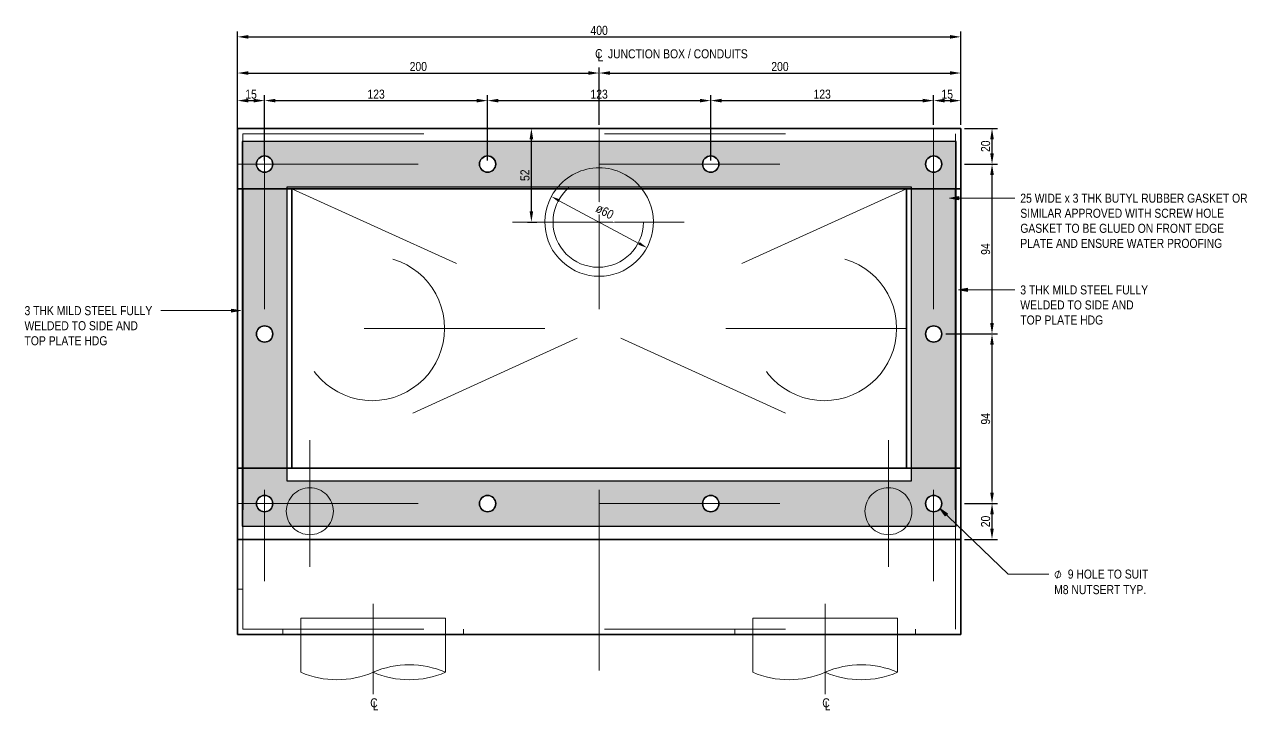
# Model space of a CAD drawing. Header units: metres. Extents: x 0.23 to 3.15, y 1.21 to 2.67.
# Drawn here: x 2.475 to 3.153, y 1.99 to 2.372 of the extents above; entities that cross this region are included whole.
import ezdxf

# ---------------------------------------------------------------- set-up
doc = ezdxf.new("R2010")
doc.units = ezdxf.units.M
doc.linetypes.add('JacobsCenter', pattern=[0.015, 0.009, -0.0015, 0.003, -0.0015])
doc.linetypes.add('JacobsDash', pattern=[0.0045, 0.003, -0.0015])
doc.layers.get('Defpoints').update_dxf_attribs({"color": 41})
for name, color, linetype, lineweight in [('A-ANNO-DIMS', 7, 'Continuous', 9), ('A-ANNO-NOTE', 7, 'Continuous', 9), ('A-DETL', 7, 'Continuous', 13), ('A-DETL-GENF', 7, 'Continuous', 9), ('G-ANNO-TEXT', 7, 'Continuous', 9)]:
    doc.layers.add(name, color=color, linetype=linetype, lineweight=lineweight)
doc.styles.add('Arial Narrow_1', font='ARIALN.TTF', dxfattribs={"height": 0.005})
doc.styles.add('Arial Narrow_2', font='ARIALN.TTF', dxfattribs={"height": 0.0025})
doc.styles.add('Segoe UI Symbol', font='seguisym.ttf', dxfattribs={"height": 0.005})
doc.dimstyles.new('____ddd____', dxfattribs={"dimscale": 0.3048, "dimtxt": 0.005117, "dimasz": 0.019685, "dimexe": 0.009843, "dimexo": 0.006562, "dimgap": 0.003281, "dimtad": 1, "dimdec": 0, "dimlfac": 1000, "dimzin": 0, "dimdsep": 46, "dimtxsty": 'Arial Narrow_1', "dimsah": 1, "dimcen": 0.09, "dimaunit": 1, "dimadec": 4, "dimazin": 0, "dimtfac": 1, "dimtdec": 4, "dimtix": 1, "dimtmove": 0, "dimatfit": 3, "dimfxl": 1, "dimtvp": 1, "dimtolj": 1, "dimtzin": 0, "dimarcsym": 2})
doc.dimstyles.new('Dimension_Diameter_O__mm_', dxfattribs={"dimscale": 0.3048, "dimtxt": 0.005117, "dimasz": 0.016404, "dimexe": 0.015748, "dimexo": 0, "dimgap": 0.013123, "dimtad": 1, "dimjust": 3, "dimdec": 0, "dimlfac": 1000, "dimzin": 0, "dimdsep": 46, "dimtxsty": 'Arial Narrow_1', "dimsah": 1, "dimcen": 0.09, "dimaunit": 1, "dimadec": 4, "dimazin": 0, "dimtfac": 1, "dimtdec": 4, "dimtix": 1, "dimtmove": 0, "dimatfit": 2, "dimfxl": 1, "dimtvp": 1, "dimtfill": 1, "dimtolj": 1, "dimtzin": 0, "dimlwd": 18, "dimlwe": 18, "dimarcsym": 2})

# ---------------------------------------------------------------- blocks, each defined once
blk = doc.blocks.new('DIMBLOCK32-DRG-2873258 - SECTION 2')
at = {"layer": 'A-ANNO-DIMS', "color": 0, "lineweight": -2, "transparency": 16777216}
for p, q in [((2.5924, 2.31701), (2.5924, 2.36865)), ((2.9924, 2.31701), (2.9924, 2.36865)), ((2.5984, 2.36565), (2.9864, 2.36565))]:
    blk.add_line(p, q, dxfattribs=at)
at = {"layer": 'A-ANNO-DIMS', "color": 0, "transparency": 16777216}
for points in [[(2.5984, 2.36665), (2.5984, 2.36465), (2.5924, 2.36565)], [(2.9864, 2.36665), (2.9864, 2.36465), (2.9924, 2.36565)]]:
    blk.add_solid(points, dxfattribs=at)
at = {"layer": 'Defpoints', "color": 0, "transparency": 16777216}
for p in [(2.9924, 2.36565), (2.5924, 2.31501), (2.9924, 2.31501)]:
    blk.add_point(p, dxfattribs=at)
at = {"layer": 'A-ANNO-DIMS', "color": 0, "transparency": 16777216, "insert": (2.7924, 2.36921), "char_height": 0.005, "width": 0.0114039, "attachment_point": 5, "style": 'Arial Narrow_1'}
blk.add_mtext('\\A1;400', dxfattribs=at)
blk = doc.blocks.new('DIMBLOCK33-DRG-2873258 - SECTION 2')
at = {"layer": 'A-ANNO-DIMS', "color": 0, "lineweight": -2, "transparency": 16777216}
for p, q in [((2.5924, 2.31701), (2.5924, 2.34865)), ((2.7924, 2.31701), (2.7924, 2.34865)), ((2.5984, 2.34565), (2.7864, 2.34565))]:
    blk.add_line(p, q, dxfattribs=at)
at = {"layer": 'A-ANNO-DIMS', "color": 0, "transparency": 16777216}
for points in [[(2.5984, 2.34665), (2.5984, 2.34465), (2.5924, 2.34565)], [(2.7864, 2.34665), (2.7864, 2.34465), (2.7924, 2.34565)]]:
    blk.add_solid(points, dxfattribs=at)
at = {"layer": 'Defpoints', "color": 0, "transparency": 16777216}
for p in [(2.7924, 2.34565), (2.5924, 2.31501), (2.7924, 2.31501)]:
    blk.add_point(p, dxfattribs=at)
at = {"layer": 'A-ANNO-DIMS', "color": 0, "transparency": 16777216, "insert": (2.6924, 2.34921), "char_height": 0.005, "width": 0.0114039, "attachment_point": 5, "style": 'Arial Narrow_1'}
blk.add_mtext('\\A1;200', dxfattribs=at)
blk = doc.blocks.new('DIMBLOCK34-DRG-2873258 - SECTION 2')
at = {"layer": 'A-ANNO-DIMS', "color": 0, "lineweight": -2, "transparency": 16777216}
for p, q in [((2.7924, 2.31701), (2.7924, 2.34865)), ((2.9924, 2.31701), (2.9924, 2.34865)), ((2.7984, 2.34565), (2.9864, 2.34565))]:
    blk.add_line(p, q, dxfattribs=at)
at = {"layer": 'A-ANNO-DIMS', "color": 0, "transparency": 16777216}
for points in [[(2.7984, 2.34665), (2.7984, 2.34465), (2.7924, 2.34565)], [(2.9864, 2.34665), (2.9864, 2.34465), (2.9924, 2.34565)]]:
    blk.add_solid(points, dxfattribs=at)
at = {"layer": 'Defpoints', "color": 0, "transparency": 16777216}
for p in [(2.9924, 2.34565), (2.7924, 2.31501), (2.9924, 2.31501)]:
    blk.add_point(p, dxfattribs=at)
at = {"layer": 'A-ANNO-DIMS', "color": 0, "transparency": 16777216, "insert": (2.8924, 2.34921), "char_height": 0.005, "width": 0.0114039, "attachment_point": 5, "style": 'Arial Narrow_1'}
blk.add_mtext('\\A1;200', dxfattribs=at)
blk = doc.blocks.new('DIMBLOCK35-DRG-2873258 - SECTION 2')
at = {"layer": 'A-ANNO-DIMS', "color": 0, "lineweight": -2, "transparency": 16777216}
for p, q in [((2.5924, 2.29725), (2.5924, 2.33337)), ((2.6074, 2.29725), (2.6074, 2.33337)), ((2.5984, 2.33037), (2.6014, 2.33037))]:
    blk.add_line(p, q, dxfattribs=at)
at = {"layer": 'A-ANNO-DIMS', "color": 0, "transparency": 16777216}
for points in [[(2.5984, 2.33137), (2.5984, 2.32937), (2.5924, 2.33037)], [(2.6014, 2.33137), (2.6014, 2.32937), (2.6074, 2.33037)]]:
    blk.add_solid(points, dxfattribs=at)
at = {"layer": 'Defpoints', "color": 0, "transparency": 16777216}
for p in [(2.6074, 2.33037), (2.5924, 2.29525), (2.6074, 2.29525)]:
    blk.add_point(p, dxfattribs=at)
at = {"layer": 'A-ANNO-DIMS', "color": 0, "transparency": 16777216, "insert": (2.5999, 2.33392), "char_height": 0.005, "width": 0.0076026, "attachment_point": 5, "style": 'Arial Narrow_1'}
blk.add_mtext('\\A1;15', dxfattribs=at)
blk = doc.blocks.new('DIMBLOCK36-DRG-2873258 - SECTION 2')
at = {"layer": 'A-ANNO-DIMS', "color": 0, "lineweight": -2, "transparency": 16777216}
for p, q in [((2.6074, 2.29725), (2.6074, 2.33337)), ((2.7307, 2.29725), (2.7307, 2.33337)), ((2.6134, 2.33037), (2.7247, 2.33037))]:
    blk.add_line(p, q, dxfattribs=at)
at = {"layer": 'A-ANNO-DIMS', "color": 0, "transparency": 16777216}
for points in [[(2.6134, 2.33137), (2.6134, 2.32937), (2.6074, 2.33037)], [(2.7247, 2.33137), (2.7247, 2.32937), (2.7307, 2.33037)]]:
    blk.add_solid(points, dxfattribs=at)
at = {"layer": 'Defpoints', "color": 0, "transparency": 16777216}
for p in [(2.7307, 2.33037), (2.6074, 2.29525), (2.7307, 2.29525)]:
    blk.add_point(p, dxfattribs=at)
at = {"layer": 'A-ANNO-DIMS', "color": 0, "transparency": 16777216, "insert": (2.66905, 2.33392), "char_height": 0.005, "width": 0.0114039, "attachment_point": 5, "style": 'Arial Narrow_1'}
blk.add_mtext('\\A1;123', dxfattribs=at)
blk = doc.blocks.new('DIMBLOCK37-DRG-2873258 - SECTION 2')
at = {"layer": 'A-ANNO-DIMS', "color": 0, "lineweight": -2, "transparency": 16777216}
for p, q in [((2.7307, 2.29725), (2.7307, 2.33337)), ((2.8541, 2.29725), (2.8541, 2.33337)), ((2.7367, 2.33037), (2.8481, 2.33037))]:
    blk.add_line(p, q, dxfattribs=at)
at = {"layer": 'A-ANNO-DIMS', "color": 0, "transparency": 16777216}
for points in [[(2.7367, 2.33137), (2.7367, 2.32937), (2.7307, 2.33037)], [(2.8481, 2.33137), (2.8481, 2.32937), (2.8541, 2.33037)]]:
    blk.add_solid(points, dxfattribs=at)
at = {"layer": 'Defpoints', "color": 0, "transparency": 16777216}
for p in [(2.8541, 2.33037), (2.7307, 2.29525), (2.8541, 2.29525)]:
    blk.add_point(p, dxfattribs=at)
at = {"layer": 'A-ANNO-DIMS', "color": 0, "transparency": 16777216, "insert": (2.7924, 2.33392), "char_height": 0.005, "width": 0.0114039, "attachment_point": 5, "style": 'Arial Narrow_1'}
blk.add_mtext('\\A1;123', dxfattribs=at)
blk = doc.blocks.new('DIMBLOCK38-DRG-2873258 - SECTION 2')
at = {"layer": 'A-ANNO-DIMS', "color": 0, "lineweight": -2, "transparency": 16777216}
for p, q in [((2.8541, 2.29725), (2.8541, 2.33337)), ((2.9774, 2.31701), (2.9774, 2.33337)), ((2.8601, 2.33037), (2.9714, 2.33037))]:
    blk.add_line(p, q, dxfattribs=at)
at = {"layer": 'A-ANNO-DIMS', "color": 0, "transparency": 16777216}
for points in [[(2.8601, 2.33137), (2.8601, 2.32937), (2.8541, 2.33037)], [(2.9714, 2.33137), (2.9714, 2.32937), (2.9774, 2.33037)]]:
    blk.add_solid(points, dxfattribs=at)
at = {"layer": 'Defpoints', "color": 0, "transparency": 16777216}
for p in [(2.9774, 2.33037), (2.9774, 2.31501), (2.8541, 2.29525)]:
    blk.add_point(p, dxfattribs=at)
at = {"layer": 'A-ANNO-DIMS', "color": 0, "transparency": 16777216, "insert": (2.91575, 2.33392), "char_height": 0.005, "width": 0.0114039, "attachment_point": 5, "style": 'Arial Narrow_1'}
blk.add_mtext('\\A1;123', dxfattribs=at)
blk = doc.blocks.new('DIMBLOCK39-DRG-2873258 - SECTION 2')
at = {"layer": 'A-ANNO-DIMS', "color": 0, "lineweight": -2, "transparency": 16777216}
for p, q in [((2.9774, 2.31701), (2.9774, 2.33337)), ((2.9924, 2.31701), (2.9924, 2.33337)), ((2.9834, 2.33037), (2.9864, 2.33037))]:
    blk.add_line(p, q, dxfattribs=at)
at = {"layer": 'A-ANNO-DIMS', "color": 0, "transparency": 16777216}
for points in [[(2.9834, 2.33137), (2.9834, 2.32937), (2.9774, 2.33037)], [(2.9864, 2.33137), (2.9864, 2.32937), (2.9924, 2.33037)]]:
    blk.add_solid(points, dxfattribs=at)
at = {"layer": 'Defpoints', "color": 0, "transparency": 16777216}
for p in [(2.9924, 2.33037), (2.9774, 2.31501), (2.9924, 2.31501)]:
    blk.add_point(p, dxfattribs=at)
at = {"layer": 'A-ANNO-DIMS', "color": 0, "transparency": 16777216, "insert": (2.9849, 2.33392), "char_height": 0.005, "width": 0.0076026, "attachment_point": 5, "style": 'Arial Narrow_1'}
blk.add_mtext('\\A1;15', dxfattribs=at)
blk = doc.blocks.new('CS_Annot_Centreline Symbol4 - CS_Annot_Centreline Symbol-6057300-DRG-2873258 - SECTION 2')
at = {"layer": 'A-ANNO-NOTE', "char_height": 0.0025, "attachment_point": 1, "style": 'Arial Narrow_2'}
for s, insert, width in [('C  ', (-0.00109, 0.00476), 0.0044093), ('L', (-0.00041, 0.00392), 0.0019241)]:
    blk.add_mtext(s, dxfattribs=dict(at, insert=insert, width=width))
blk = doc.blocks.new('DIMBLOCK40-DRG-2873258 - SECTION 2')
at = {"layer": 'A-ANNO-DIMS', "color": 0, "lineweight": 18, "transparency": 16777216}
blk.add_line((2.77037, 2.27499), (2.81443, 2.25136), dxfattribs=at)
at = {"layer": 'A-ANNO-DIMS', "color": 0, "transparency": 16777216}
for points in [[(2.77076, 2.27573), (2.76998, 2.27426), (2.76596, 2.27735)], [(2.81483, 2.2521), (2.81404, 2.25063), (2.81884, 2.249)]]:
    blk.add_solid(points, dxfattribs=at)
at = {"layer": 'Defpoints', "color": 0, "transparency": 16777216}
for p in [(2.76596, 2.27735), (2.81884, 2.249)]:
    blk.add_point(p, dxfattribs=at)
at = {"layer": 'A-ANNO-DIMS', "color": 0, "lineweight": 18, "transparency": 16777216, "insert": (2.79554, 2.26903), "char_height": 0.005, "width": 0.0137432, "attachment_point": 5, "rotation": 331.79674, "style": 'Arial Narrow_1', "bg_fill": 3, "box_fill_scale": 1.1, "bg_fill_color": 256, "bg_fill_true_color": 13158600, "bg_fill_transparency": 0}
blk.add_mtext('\\A1;ø60', dxfattribs=at)
blk = doc.blocks.new('DIMBLOCK41-DRG-2873258 - SECTION 2')
at = {"layer": 'A-ANNO-DIMS', "color": 0, "lineweight": -2, "transparency": 16777216}
for p, q in [((2.7527, 2.31501), (2.75794, 2.31501)), ((2.75494, 2.26918), (2.75494, 2.30901)), ((2.7527, 2.26318), (2.75794, 2.26318))]:
    blk.add_line(p, q, dxfattribs=at)
at = {"layer": 'A-ANNO-DIMS', "color": 0, "transparency": 16777216}
for points in [[(2.75394, 2.30901), (2.75594, 2.30901), (2.75494, 2.31501)], [(2.75394, 2.26918), (2.75594, 2.26918), (2.75494, 2.26318)]]:
    blk.add_solid(points, dxfattribs=at)
at = {"layer": 'Defpoints', "color": 0, "transparency": 16777216}
for p in [(2.7507, 2.31501), (2.75494, 2.31501), (2.7507, 2.26318)]:
    blk.add_point(p, dxfattribs=at)
at = {"layer": 'A-ANNO-DIMS', "color": 0, "transparency": 16777216, "insert": (2.75139, 2.28909), "char_height": 0.005, "width": 0.0076026, "attachment_point": 5, "rotation": 90, "style": 'Arial Narrow_1'}
blk.add_mtext('\\A1;52', dxfattribs=at)
blk = doc.blocks.new('DIMBLOCK42-DRG-2873258 - SECTION 2')
at = {"layer": 'A-ANNO-DIMS', "color": 0, "lineweight": -2, "transparency": 16777216}
for p, q in [((2.9944, 2.10739), (3.01268, 2.10739)), ((3.00968, 2.09362), (3.00968, 2.10139)), ((2.9944, 2.08762), (3.01268, 2.08762))]:
    blk.add_line(p, q, dxfattribs=at)
at = {"layer": 'A-ANNO-DIMS', "color": 0, "transparency": 16777216}
for points in [[(3.00868, 2.10139), (3.01068, 2.10139), (3.00968, 2.10739)], [(3.00868, 2.09362), (3.01068, 2.09362), (3.00968, 2.08762)]]:
    blk.add_solid(points, dxfattribs=at)
at = {"layer": 'Defpoints', "color": 0, "transparency": 16777216}
for p in [(2.9924, 2.10739), (3.00968, 2.10739), (2.9924, 2.08762)]:
    blk.add_point(p, dxfattribs=at)
at = {"layer": 'A-ANNO-DIMS', "color": 0, "transparency": 16777216, "insert": (3.00613, 2.09751), "char_height": 0.005, "width": 0.0076026, "attachment_point": 5, "rotation": 90, "style": 'Arial Narrow_1'}
blk.add_mtext('\\A1;20', dxfattribs=at)
blk = doc.blocks.new('DIMBLOCK43-DRG-2873258 - SECTION 2')
at = {"layer": 'A-ANNO-DIMS', "color": 0, "lineweight": -2, "transparency": 16777216}
for p, q in [((2.98408, 2.20125), (3.01268, 2.20125)), ((3.00968, 2.11339), (3.00968, 2.19525)), ((2.9944, 2.10739), (3.01268, 2.10739))]:
    blk.add_line(p, q, dxfattribs=at)
at = {"layer": 'A-ANNO-DIMS', "color": 0, "transparency": 16777216}
for points in [[(3.00868, 2.19525), (3.01068, 2.19525), (3.00968, 2.20125)], [(3.00868, 2.11339), (3.01068, 2.11339), (3.00968, 2.10739)]]:
    blk.add_solid(points, dxfattribs=at)
at = {"layer": 'Defpoints', "color": 0, "transparency": 16777216}
for p in [(2.98208, 2.20125), (3.00968, 2.20125), (2.9924, 2.10739)]:
    blk.add_point(p, dxfattribs=at)
at = {"layer": 'A-ANNO-DIMS', "color": 0, "transparency": 16777216, "insert": (3.00613, 2.15432), "char_height": 0.005, "width": 0.0076026, "attachment_point": 5, "rotation": 90, "style": 'Arial Narrow_1'}
blk.add_mtext('\\A1;94', dxfattribs=at)
blk = doc.blocks.new('DIMBLOCK44-DRG-2873258 - SECTION 2')
at = {"layer": 'A-ANNO-DIMS', "color": 0, "lineweight": -2, "transparency": 16777216}
for p, q in [((2.9944, 2.29525), (3.01268, 2.29525)), ((3.00968, 2.20725), (3.00968, 2.28925)), ((2.98408, 2.20125), (3.01268, 2.20125))]:
    blk.add_line(p, q, dxfattribs=at)
at = {"layer": 'A-ANNO-DIMS', "color": 0, "transparency": 16777216}
for points in [[(3.00868, 2.28925), (3.01068, 2.28925), (3.00968, 2.29525)], [(3.00868, 2.20725), (3.01068, 2.20725), (3.00968, 2.20125)]]:
    blk.add_solid(points, dxfattribs=at)
at = {"layer": 'Defpoints', "color": 0, "transparency": 16777216}
for p in [(2.9924, 2.29525), (3.00968, 2.29525), (2.98208, 2.20125)]:
    blk.add_point(p, dxfattribs=at)
at = {"layer": 'A-ANNO-DIMS', "color": 0, "transparency": 16777216, "insert": (3.00613, 2.24825), "char_height": 0.005, "width": 0.0076026, "attachment_point": 5, "rotation": 90, "style": 'Arial Narrow_1'}
blk.add_mtext('\\A1;94', dxfattribs=at)
blk = doc.blocks.new('DIMBLOCK45-DRG-2873258 - SECTION 2')
at = {"layer": 'A-ANNO-DIMS', "color": 0, "lineweight": -2, "transparency": 16777216}
for p, q in [((2.9944, 2.31501), (3.01268, 2.31501)), ((3.00968, 2.30125), (3.00968, 2.30901)), ((2.9944, 2.29525), (3.01268, 2.29525))]:
    blk.add_line(p, q, dxfattribs=at)
at = {"layer": 'A-ANNO-DIMS', "color": 0, "transparency": 16777216}
for points in [[(3.00868, 2.30901), (3.01068, 2.30901), (3.00968, 2.31501)], [(3.00868, 2.30125), (3.01068, 2.30125), (3.00968, 2.29525)]]:
    blk.add_solid(points, dxfattribs=at)
at = {"layer": 'Defpoints', "color": 0, "transparency": 16777216}
for p in [(2.9924, 2.31501), (3.00968, 2.31501), (2.9924, 2.29525)]:
    blk.add_point(p, dxfattribs=at)
at = {"layer": 'A-ANNO-DIMS', "color": 0, "transparency": 16777216, "insert": (3.00613, 2.30513), "char_height": 0.005, "width": 0.0076026, "attachment_point": 5, "rotation": 90, "style": 'Arial Narrow_1'}
blk.add_mtext('\\A1;20', dxfattribs=at)

msp = doc.modelspace()

# ---------------------------------------------------------------- hatches: boundary and pattern name
at = {"layer": 'A-DETL-GENF', "true_color": 0x8080ff}
h = msp.add_hatch(color=171, dxfattribs=at)
h.paths.add_polyline_path([(2.9813, 2.0948879), (2.9899029, 2.0948879), (2.9899029, 2.3077468), (2.5949029, 2.3077468), (2.5949029, 2.0948879), (2.9805849, 2.0948879)])
h.paths.add_polyline_path([(2.8541029, 2.1028879), (2.8529382, 2.1030412), (2.8518529, 2.1034908), (2.8509209, 2.1042059), (2.8502058, 2.1051379), (2.8497562, 2.1062232), (2.8496029, 2.1073879), (2.8497562, 2.1085526), (2.8502058, 2.1096379), (2.8509209, 2.1105699), (2.8518529, 2.111285), (2.8529382, 2.1117346), (2.8541029, 2.1118879), (2.8552676, 2.1117346), (2.8563529, 2.111285), (2.8572849, 2.1105699), (2.858, 2.1096379), (2.8584495, 2.1085526), (2.8586029, 2.1073879), (2.8584495, 2.1062232), (2.858, 2.1051379), (2.8572849, 2.1042059), (2.8563529, 2.1034908), (2.8552676, 2.1030412)])
h.paths.add_polyline_path([(2.7307029, 2.1028879), (2.7295382, 2.1030412), (2.7284482, 2.1034944), (2.7275181, 2.1042095), (2.7268043, 2.1051415), (2.7263562, 2.1062232), (2.7262029, 2.1073879), (2.7263562, 2.1085526), (2.7268058, 2.1096379), (2.7275209, 2.1105699), (2.7284529, 2.111285), (2.7295382, 2.1117346), (2.7307029, 2.1118879), (2.7318676, 2.1117346), (2.7329529, 2.111285), (2.7338849, 2.1105699), (2.7346, 2.1096379), (2.7350495, 2.1085526), (2.7352029, 2.1073879), (2.7350495, 2.1062232), (2.7346, 2.1051379), (2.7338849, 2.1042059), (2.7329529, 2.1034908), (2.7318676, 2.1030412)])
h.paths.add_polyline_path([(2.6074029, 2.1028915), (2.6062382, 2.1030448), (2.6051527, 2.1034945), (2.6042209, 2.1042095), (2.6035058, 2.1051415), (2.6030562, 2.1062268), (2.6029029, 2.1073915), (2.6030562, 2.1085562), (2.6035058, 2.1096415), (2.6042209, 2.1105735), (2.6051529, 2.1112886), (2.6062382, 2.1117382), (2.6074029, 2.1118915), (2.6085676, 2.1117382), (2.6096529, 2.1112886), (2.6105849, 2.1105735), (2.6113, 2.1096415), (2.6117495, 2.1085562), (2.6119029, 2.1073915), (2.6117495, 2.1062268), (2.6112972, 2.1051379), (2.6105802, 2.1042059), (2.6096442, 2.1034908), (2.6085402, 2.1030412)])
h.paths.add_polyline_path([(2.9774029, 2.1028915), (2.9762382, 2.1030448), (2.9751529, 2.1034944), (2.9742209, 2.1042095), (2.9735058, 2.1051415), (2.9730562, 2.1062268), (2.9729029, 2.1073915), (2.9730562, 2.1085562), (2.9735058, 2.1096415), (2.9742209, 2.1105735), (2.9751529, 2.1112886), (2.9762382, 2.1117382), (2.9774029, 2.1118915), (2.9785676, 2.1117382), (2.9796529, 2.1112886), (2.9805849, 2.1105735), (2.9813, 2.1096415), (2.9817495, 2.1085562), (2.9819029, 2.1073915), (2.9817495, 2.1062268), (2.9813, 2.1051415), (2.9805849, 2.1042095), (2.9796442, 2.1034908), (2.9785402, 2.1030412)])
h.paths.add_polyline_path([(2.6199029, 2.1198879), (2.6199029, 2.2827468), (2.9649029, 2.2827468), (2.9649029, 2.1198879), (2.6423285, 2.1198879)])
h.paths.add_polyline_path([(2.9774029, 2.1967468), (2.9762382, 2.1969002), (2.9751529, 2.1973497), (2.9742209, 2.1980648), (2.9735058, 2.1989968), (2.9730562, 2.2000821), (2.9729029, 2.2012468), (2.9730562, 2.2024115), (2.9735058, 2.2034968), (2.9742209, 2.2044288), (2.9751529, 2.2051439), (2.9762382, 2.2055935), (2.9774029, 2.2057468), (2.9785676, 2.2055935), (2.9796529, 2.2051439), (2.9805849, 2.2044288), (2.9813, 2.2034968), (2.9817495, 2.2024115), (2.9819029, 2.2012468), (2.9817495, 2.2000821), (2.9813, 2.1989968), (2.9805849, 2.1980648), (2.9796529, 2.1973497), (2.9785676, 2.1969002)])
h.paths.add_polyline_path([(2.6074029, 2.1967468), (2.6062382, 2.1969002), (2.6051529, 2.1973497), (2.6042209, 2.1980648), (2.6035058, 2.1989968), (2.6030562, 2.2000821), (2.6029029, 2.2012468), (2.6030562, 2.2024115), (2.6035058, 2.2034968), (2.6042209, 2.2044288), (2.6051529, 2.2051439), (2.6062382, 2.2055935), (2.6074029, 2.2057468), (2.6085676, 2.2055935), (2.6096529, 2.2051439), (2.6105849, 2.2044288), (2.6113, 2.2034968), (2.6117495, 2.2024115), (2.6119029, 2.2012468), (2.6117495, 2.2000821), (2.6113, 2.1989968), (2.6105849, 2.1980648), (2.6096529, 2.1973497), (2.6085676, 2.1969002)])
h.paths.add_polyline_path([(2.9774029, 2.2907468), (2.9762382, 2.2909002), (2.9751529, 2.2913497), (2.9742209, 2.2920648), (2.9735058, 2.2929968), (2.9730562, 2.2940821), (2.9729029, 2.2952468), (2.9730562, 2.2964115), (2.9735058, 2.2974968), (2.9742209, 2.2984288), (2.9751529, 2.2991439), (2.9762382, 2.2995935), (2.9774029, 2.2997468), (2.9785676, 2.2995935), (2.9796529, 2.2991439), (2.9805849, 2.2984288), (2.9813, 2.2974968), (2.9817495, 2.2964115), (2.9819029, 2.2952468), (2.9817495, 2.2940821), (2.9813, 2.2929968), (2.9805849, 2.2920648), (2.9796529, 2.2913497), (2.9785676, 2.2909002)])
h.paths.add_polyline_path([(2.6074029, 2.2907468), (2.6062382, 2.2909002), (2.6051529, 2.2913497), (2.6042209, 2.2920648), (2.6035058, 2.2929968), (2.6030562, 2.2940821), (2.6029029, 2.2952468), (2.6030562, 2.2964115), (2.6035058, 2.2974968), (2.6042209, 2.2984288), (2.6051529, 2.2991439), (2.6062382, 2.2995935), (2.6074029, 2.2997468), (2.6085676, 2.2995935), (2.6096529, 2.2991439), (2.6105849, 2.2984288), (2.6113, 2.2974968), (2.6117495, 2.2964115), (2.6119029, 2.2952468), (2.6117495, 2.2940821), (2.6113, 2.2929968), (2.6105849, 2.2920648), (2.6096529, 2.2913497), (2.6085676, 2.2909002)])
h.paths.add_polyline_path([(2.8541029, 2.2907468), (2.8529382, 2.2909002), (2.8518529, 2.2913497), (2.8509209, 2.2920648), (2.8502058, 2.2929968), (2.8497562, 2.2940821), (2.8496029, 2.2952468), (2.8497562, 2.2964115), (2.8502058, 2.2974968), (2.8509209, 2.2984288), (2.8518529, 2.2991439), (2.8529382, 2.2995935), (2.8541029, 2.2997468), (2.8552676, 2.2995935), (2.8563529, 2.2991439), (2.8572849, 2.2984288), (2.858, 2.2974968), (2.8584495, 2.2964115), (2.8586029, 2.2952468), (2.8584495, 2.2940821), (2.858, 2.2929968), (2.8572849, 2.2920648), (2.8563529, 2.2913497), (2.8552676, 2.2909002)])
h.paths.add_polyline_path([(2.7307029, 2.2907468), (2.7295382, 2.2909002), (2.7284529, 2.2913497), (2.7275209, 2.2920648), (2.7268058, 2.2929968), (2.7263562, 2.2940821), (2.7262029, 2.2952468), (2.7263562, 2.2964115), (2.7268058, 2.2974968), (2.7275209, 2.2984288), (2.7284529, 2.2991439), (2.7295382, 2.2995935), (2.7307029, 2.2997468), (2.7318676, 2.2995935), (2.7329529, 2.2991439), (2.7338849, 2.2984288), (2.7346, 2.2974968), (2.7350495, 2.2964115), (2.7352029, 2.2952468), (2.7350495, 2.2940821), (2.7346, 2.2929968), (2.7338849, 2.2920648), (2.7329529, 2.2913497), (2.7318676, 2.2909002)])
at = {"layer": 'G-ANNO-TEXT'}
for points in [[(2.9862547, 2.2763919), (2.9912547, 2.2755102), (2.9912547, 2.2772735)], [(2.9911823, 2.225651), (2.9961823, 2.2247694), (2.9961823, 2.2265327)], [(2.5941166, 2.2141618), (2.5891166, 2.2150434), (2.5891166, 2.2132802)], [(2.9808245, 2.1046593), (2.9838172, 2.100558), (2.9850394, 2.1018289)]]:
    msp.add_hatch(color=256, dxfattribs=at).paths.add_polyline_path(points)

# ---------------------------------------------------------------- linework, layer by layer
at = {"layer": 'A-DETL', "lineweight": 35}
for p, q in [((2.5924029, 2.3150052), (2.9924029, 2.3150052)), ((2.5924029, 2.3150052), (2.5924029, 2.034959)), ((2.9924029, 2.3150052), (2.9924029, 2.034959)), ((2.5954029, 2.2816129), (2.5954029, 2.1038841)), ((2.621474, 2.2816129), (2.9633349, 2.2816129)), ((2.6224029, 2.1270877), (2.6224029, 2.2816129)), ((2.9624029, 2.1270877), (2.9624029, 2.2816129)), ((2.9894029, 2.2816129), (2.9894029, 2.1038841)), ((2.6215219, 2.1270877), (2.9630702, 2.1270877)), ((2.5924029, 2.08762), (2.9924029, 2.08762)), ((2.5924029, 2.034959), (2.9924029, 2.034959))]:
    msp.add_line(p, q, dxfattribs=at)
at = {"layer": 'A-DETL', "linetype": 'JacobsCenter'}
for p, q in [((2.6074029, 2.3150052), (2.6074029, 2.0644743)), ((2.7924029, 2.3150052), (2.7924029, 1.9901561)), ((2.9774029, 2.3150052), (2.9774029, 2.0644743)), ((2.5924029, 2.2952468), (2.9924029, 2.2952468)), ((2.7444029, 2.2631759), (2.8394029, 2.2631759)), ((2.6324029, 2.142459), (2.6324029, 2.072459)), ((2.9524029, 2.142459), (2.9524029, 2.072459)), ((2.5924029, 2.1073915), (2.9924029, 2.1073915)), ((2.6674029, 2.0520119), (2.6674029, 2.0020119)), ((2.9174029, 2.0520119), (2.9174029, 2.0020119))]:
    msp.add_line(p, q, dxfattribs=at)
at = {"layer": 'A-DETL', "lineweight": 25}
for p, q in [((2.9899029, 2.3077468), (2.5949029, 2.3077468)), ((2.5949029, 2.3077468), (2.5949029, 2.0948879)), ((2.9899029, 2.0948879), (2.9899029, 2.3077468)), ((2.6199029, 2.1198879), (2.6199029, 2.2827468)), ((2.6199029, 2.2827468), (2.9649029, 2.2827468)), ((2.9649029, 2.2827468), (2.9649029, 2.1198879)), ((2.9649029, 2.1198879), (2.6199029, 2.1198879)), ((2.5949029, 2.0948879), (2.9899029, 2.0948879))]:
    msp.add_line(p, q, dxfattribs=at)
at = {"layer": 'A-DETL', "linetype": 'JacobsDash'}
for p, q in [((2.5954029, 2.3120052), (2.5954029, 2.0380052)), ((2.5954029, 2.3120052), (2.9894029, 2.3120052)), ((2.9894029, 2.3120052), (2.9894029, 2.0380052)), ((2.5954029, 2.0600052), (2.5924029, 2.0600052)), ((2.5954029, 2.0380052), (2.9894029, 2.0380052)), ((2.6174029, 2.0380052), (2.6174029, 2.034959)), ((2.7174029, 2.0380052), (2.7174029, 2.034959)), ((2.8674029, 2.0380052), (2.8674029, 2.034959)), ((2.9674029, 2.0380052), (2.9674029, 2.034959))]:
    msp.add_line(p, q, dxfattribs=at)
at = {"layer": 'A-DETL', "linetype": 'JacobsDash', "lineweight": 35}
for p, q in [((2.5924029, 2.2816129), (2.621474, 2.2816129)), ((2.9633349, 2.2816129), (2.9924029, 2.2816129)), ((2.5924029, 2.1270877), (2.6215219, 2.1270877)), ((2.9630702, 2.1270877), (2.9924029, 2.1270877))]:
    msp.add_line(p, q, dxfattribs=at)
at = {"layer": 'A-DETL', "linetype": 'JacobsCenter', "lineweight": 9}
for p, q in [((2.9624029, 2.2816129), (2.6224029, 2.1270877)), ((2.6224029, 2.2816129), (2.9624029, 2.1270877)), ((2.9624029, 2.2043503), (2.6224029, 2.2043503))]:
    msp.add_line(p, q, dxfattribs=at)
at = {"layer": 'A-DETL', "color": 143, "linetype": 'JacobsDash', "true_color": 0x78aac8}
for p, q in [((2.6274029, 2.043959), (2.6274029, 2.0140859)), ((2.6274029, 2.043959), (2.7074029, 2.043959)), ((2.7074029, 2.043959), (2.7074029, 2.0140859)), ((2.8774029, 2.043959), (2.8774029, 2.0140859)), ((2.8774029, 2.043959), (2.9574029, 2.043959)), ((2.9574029, 2.043959), (2.9574029, 2.0140859))]:
    msp.add_line(p, q, dxfattribs=at)
at = {"layer": 'A-DETL', "lineweight": 25}
for centre in [(2.6074029, 2.2952468), (2.7307029, 2.2952468), (2.8541029, 2.2952468), (2.9774029, 2.2952468), (2.6074029, 2.2012468), (2.9774029, 2.2012468), (2.6074029, 2.1073915), (2.7307029, 2.1073879), (2.8541029, 2.1073879), (2.9774029, 2.1073915)]:
    msp.add_circle(centre, 0.0045, dxfattribs=at)
at = {"layer": 'A-DETL', "color": 143, "linetype": 'JacobsDash', "true_color": 0x78aac8}
for centre, radius in [((2.7919029, 2.2631759), 0.025), ((2.6669029, 2.2043503), 0.04), ((2.9169029, 2.2043503), 0.04)]:
    msp.add_circle(centre, radius, dxfattribs=at)
at = {"layer": 'A-DETL', "linetype": 'JacobsDash', "lineweight": 18}
for centre in [(2.6324029, 2.1031759), (2.9524029, 2.1031759)]:
    msp.add_circle(centre, 0.013, dxfattribs=at)
at = {"layer": 'A-DETL', "lineweight": 25}
for centre, start, end in [((2.6074029, 2.2952468), 360, 180), ((2.7307029, 2.2952468), 360, 180), ((2.8541029, 2.2952468), 360, 180), ((2.9774029, 2.2952468), 360, 180), ((2.6074029, 2.2952468), 180, 0), ((2.7307029, 2.2952468), 180, 0), ((2.8541029, 2.2952468), 180, 0), ((2.9774029, 2.2952468), 180, 0), ((2.6074029, 2.2012468), 360, 180), ((2.9774029, 2.2012468), 360, 180), ((2.6074029, 2.2012468), 180, 0), ((2.9774029, 2.2012468), 180, 0), ((2.6074029, 2.1073915), 360, 180), ((2.7307029, 2.1073879), 360, 180), ((2.8541029, 2.1073879), 360, 180), ((2.9774029, 2.1073915), 360, 180), ((2.6074029, 2.1073915), 180, 0), ((2.7307029, 2.1073879), 180, 0), ((2.8541029, 2.1073879), 180, 0), ((2.9774029, 2.1073915), 180, 0)]:
    msp.add_arc(centre, 0.0045, start, end, dxfattribs=at)
at = {"layer": 'A-DETL', "linetype": 'JacobsDash'}
msp.add_arc((2.7924029, 2.2631759), 0.03, 37.9205185, 142.0794815, dxfattribs=at)
at = {"layer": 'A-DETL', "lineweight": 18}
msp.add_arc((2.7924029, 2.2631759), 0.03, 142.0794815, 37.9205185, dxfattribs=at)
at = {"layer": 'A-DETL', "color": 143, "linetype": 'JacobsDash', "true_color": 0x78aac8}
for centre, start, end in [((2.6474029, 2.0602693), 246.5846759, 293.4153241), ((2.6874029, 1.9679025), 66.5846759, 113.4153241), ((2.6874029, 2.0602693), 246.5846759, 293.4153241), ((2.8974029, 2.0602693), 246.5846759, 293.4153241), ((2.9374029, 1.9679025), 66.5846759, 113.4153241), ((2.9374029, 2.0602693), 246.5846759, 293.4153241)]:
    msp.add_arc(centre, 0.050328, start, end, dxfattribs=at)
at = {"layer": 'G-ANNO-TEXT'}
for p, q in [((2.9912547, 2.2772735), (2.9862547, 2.2763919)), ((2.9862547, 2.2763919), (2.9912547, 2.2755102)), ((2.9862547, 2.2763919), (3.0223265, 2.2763919)), ((2.9912547, 2.2755102), (2.9912547, 2.2772735)), ((2.9961823, 2.2265327), (2.9911823, 2.225651)), ((2.9911823, 2.225651), (2.9961823, 2.2247694)), ((2.9911823, 2.225651), (3.0223265, 2.225651)), ((2.9961823, 2.2247694), (2.9961823, 2.2265327)), ((2.5499292, 2.2141618), (2.5499305, 2.2141618)), ((2.5941166, 2.2141618), (2.5499292, 2.2141618)), ((2.5941166, 2.2141618), (2.5891166, 2.2150434)), ((2.5891166, 2.2150434), (2.5891166, 2.2132802)), ((2.5891166, 2.2132802), (2.5941166, 2.2141618)), ((2.9808245, 2.1046593), (2.9838172, 2.100558)), ((2.9850394, 2.1018289), (2.9808245, 2.1046593)), ((2.9808245, 2.1046593), (3.0185362, 2.0683906)), ((2.9838172, 2.100558), (2.9850394, 2.1018289)), ((3.0185362, 2.0683906), (3.0410406, 2.0683906))]:
    msp.add_line(p, q, dxfattribs=at)

# ---------------------------------------------------------------- block references
at = {"layer": 'A-ANNO-NOTE', "xscale": 2, "yscale": 2, "zscale": 2}
for p in [(2.7923645, 2.3493591), (2.6679895, 1.9901561), (2.9179895, 1.9901561)]:
    msp.add_blockref('CS_Annot_Centreline Symbol4 - CS_Annot_Centreline Symbol-6057300-DRG-2873258 - SECTION 2', p, dxfattribs=at)

# ---------------------------------------------------------------- dimensions: what is measured, and where the dimension line sits
at = {"layer": 'A-ANNO-DIMS'}
for base, p1, p2, override, picture, middle in [((2.9924029, 2.3656534), (2.5924029, 2.3150052), (2.9924029, 2.3150052), {"dimpost": '<>', "dimfxl": 0.4}, 'DIMBLOCK32-DRG-2873258 - SECTION 2', (2.7924029, 2.3692062)), ((2.7924029, 2.3456534), (2.5924029, 2.3150052), (2.7924029, 2.3150052), {"dimpost": '<>', "dimfxl": 0.2}, 'DIMBLOCK33-DRG-2873258 - SECTION 2', (2.6924029, 2.3492062)), ((2.9924029, 2.3456534), (2.7924029, 2.3150052), (2.9924029, 2.3150052), {"dimpost": '<>', "dimfxl": 0.2}, 'DIMBLOCK34-DRG-2873258 - SECTION 2', (2.8924029, 2.3492062)), ((2.6074029, 2.3303666), (2.5924029, 2.2952468), (2.6074029, 2.2952468), {"dimpost": '<>', "dimfxl": 0.015}, 'DIMBLOCK35-DRG-2873258 - SECTION 2', (2.5999029, 2.3339195)), ((2.7307029, 2.3303666), (2.6074029, 2.2952468), (2.7307029, 2.2952468), {"dimpost": '<>', "dimfxl": 0.1233}, 'DIMBLOCK36-DRG-2873258 - SECTION 2', (2.6690529, 2.3339195)), ((2.8541029, 2.3303666), (2.7307029, 2.2952468), (2.8541029, 2.2952468), {"dimpost": '<>', "dimfxl": 0.1234}, 'DIMBLOCK37-DRG-2873258 - SECTION 2', (2.7924029, 2.3339195)), ((2.9774029, 2.3303666), (2.8541029, 2.2952468), (2.9774029, 2.3150052), {"dimpost": '<>', "dimfxl": 0.124873}, 'DIMBLOCK38-DRG-2873258 - SECTION 2', (2.9157529, 2.3339195)), ((2.9924029, 2.3303666), (2.9774029, 2.3150052), (2.9924029, 2.3150052), {"dimpost": '<>', "dimfxl": 0.015}, 'DIMBLOCK39-DRG-2873258 - SECTION 2', (2.9849029, 2.3339195))]:
    dim = msp.add_linear_dim(base=base, p1=p1, p2=p2, dimstyle='____ddd____', override=override, dxfattribs=at)
    dim.commit()
    dim.dimension.update_dxf_attribs({"geometry": picture, "text_midpoint": middle})
for base, p1, p2, override, picture, middle in [((2.7549389, 2.3150052), (2.7506962, 2.2631759), (2.7506962, 2.3150052), {"dimpost": '<>', "dimfxl": 0.051829}, 'DIMBLOCK41-DRG-2873258 - SECTION 2', (2.751386, 2.2890906)), ((3.0096789, 2.3150052), (2.9924029, 2.2952468), (2.9924029, 2.3150052), {"dimpost": '<>', "dimfxl": 0.019758}, 'DIMBLOCK45-DRG-2873258 - SECTION 2', (3.0061261, 2.305126)), ((3.0096789, 2.2952468), (2.982077, 2.2012468), (2.9924029, 2.2952468), {"dimpost": '<>', "dimfxl": 0.094565}, 'DIMBLOCK44-DRG-2873258 - SECTION 2', (3.0061261, 2.2482468)), ((3.0096789, 2.2012468), (2.9924029, 2.1073915), (2.982077, 2.2012468), {"dimpost": '<>', "dimfxl": 0.094422}, 'DIMBLOCK43-DRG-2873258 - SECTION 2', (3.0061261, 2.1543192)), ((3.0096789, 2.1073915), (2.9924029, 2.08762), (2.9924029, 2.1073915), {"dimpost": '<>', "dimfxl": 0.019772}, 'DIMBLOCK42-DRG-2873258 - SECTION 2', (3.0061261, 2.0975058))]:
    dim = msp.add_linear_dim(base=base, p1=p1, p2=p2, angle=90, dimstyle='____ddd____', override=override, dxfattribs=at)
    dim.commit()
    dim.dimension.update_dxf_attribs({"geometry": picture, "text_midpoint": middle})

# ---------------------------------------------------------------- next in the draw order: texts
at = {"layer": 'A-ANNO-NOTE', "insert": (2.7972648, 2.3587719), "char_height": 0.005, "attachment_point": 1, "style": 'Arial Narrow_1', "bg_fill": 3, "box_fill_scale": 1, "bg_fill_color": 256, "bg_fill_true_color": 13158600, "bg_fill_transparency": 0}
msp.add_mtext('JUNCTION BOX / CONDUITS', dxfattribs=at)
at = {"layer": 'G-ANNO-TEXT', "char_height": 0.005, "attachment_point": 1, "bg_fill": 3, "box_fill_scale": 1, "bg_fill_color": 256, "bg_fill_true_color": 13158600, "bg_fill_transparency": 0}
for s, insert, style in [('25 WIDE x 3 THK BUTYL RUBBER GASKET OR ', (3.0253265, 2.2788919), 'Arial Narrow_1'), ('3 THK MILD STEEL FULLY ', (3.0253265, 2.228151), 'Arial Narrow_1'), ('3 THK MILD STEEL FULLY ', (2.4746105, 2.2166618), 'Arial Narrow_1'), ('\\fSegoe UI Symbol|b0|i0|c254|p34|;⌀', (3.0440406, 2.0708906), 'Segoe UI Symbol')]:
    msp.add_mtext(s, dxfattribs=dict(at, insert=insert, style=style))

# ---------------------------------------------------------------- next in the draw order: dimensions: what is measured, and where the dimension line sits
at = {"layer": 'A-ANNO-DIMS', "lineweight": 18}
dim = msp.add_diameter_dim_2p(p1=(2.7659646, 2.2773539), p2=(2.8188412, 2.2489979), dimstyle='Dimension_Diameter_O__mm_', override={"dimpost": 'ø<>'}, dxfattribs=at)
dim.commit()
dim.dimension.update_dxf_attribs({"geometry": 'DIMBLOCK40-DRG-2873258 - SECTION 2', "text_midpoint": (2.7955433, 2.2690319)})

# ---------------------------------------------------------------- next in the draw order: texts
at = {"layer": 'G-ANNO-TEXT', "char_height": 0.005, "attachment_point": 1, "style": 'Arial Narrow_1', "bg_fill": 3, "box_fill_scale": 1, "bg_fill_color": 256, "bg_fill_true_color": 13158600, "bg_fill_transparency": 0}
for s, insert in [('SIMILAR APPROVED WITH SCREW HOLE ', (3.0253265, 2.2705575)), ('WELDED TO SIDE AND ', (3.0253265, 2.2198167)), ('WELDED TO SIDE AND ', (2.4746105, 2.2083274)), (' 9 HOLE TO SUIT ', (3.0499937, 2.0708906)), ('M8 NUTSERT TYP.', (3.0440406, 2.0622917))]:
    msp.add_mtext(s, dxfattribs=dict(at, insert=insert))

# ---------------------------------------------------------------- next in the draw order: texts
for s, insert in [('GASKET TO BE GLUED ON FRONT EDGE ', (3.0253265, 2.2622231)), ('TOP PLATE HDG', (3.0253265, 2.2114823)), ('TOP PLATE HDG', (2.4746105, 2.199993))]:
    msp.add_mtext(s, dxfattribs=dict(at, insert=insert))

# ---------------------------------------------------------------- next in the draw order: texts
at = {"layer": 'G-ANNO-TEXT', "insert": (3.0253265, 2.2538887), "char_height": 0.005, "attachment_point": 1, "style": 'Arial Narrow_1', "bg_fill": 3, "box_fill_scale": 1, "bg_fill_color": 256, "bg_fill_true_color": 13158600, "bg_fill_transparency": 0}
msp.add_mtext('PLATE AND ENSURE WATER PROOFING', dxfattribs=at)

doc.saveas('drawing.dxf')
